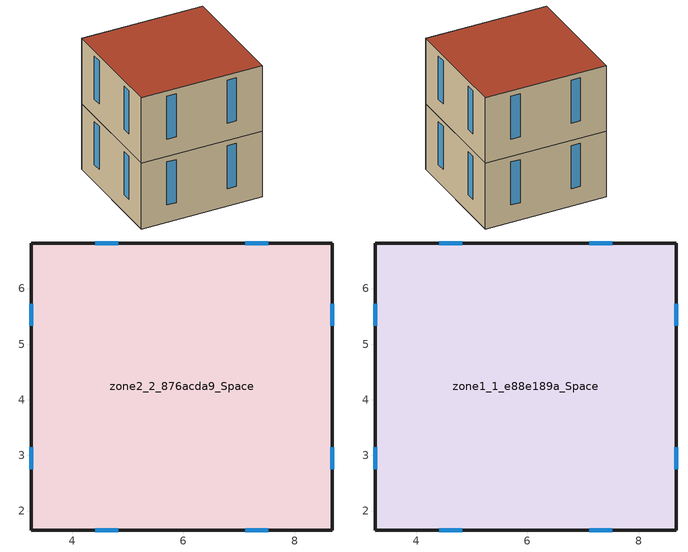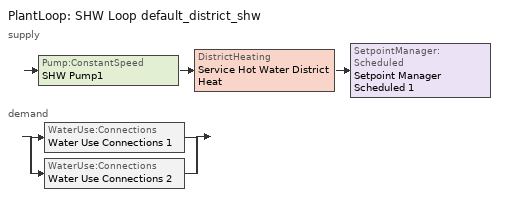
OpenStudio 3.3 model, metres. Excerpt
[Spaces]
zone2_2_876acda9_Space
 floor ground: 8.67,6.82 8.67,1.66 3.26,1.66 3.26,6.82 z0
 wall outside: 3.26,6.82 3.26,1.66 8.67,1.66 8.67,6.82 3.26,6.82 z0:3.05
 window: 3.26,5.73 3.26,5.33 / 3.26,3.15 3.26,2.75 / 4.41,1.66 4.82,1.66 / 7.11,1.66 7.53,1.66 / 8.67,2.75 8.67,3.15 / 8.67,5.33 8.67,5.73 / 7.53,6.82 7.11,6.82 / 4.82,6.82 4.41,6.82 z0.8:2.8
 ceiling adiabatic (Generic Interior Ceiling): 3.26,6.82 3.26,1.66 8.67,1.66 8.67,6.82 z3.05
zone1_1_e88e189a_Space
 floor adiabatic (Generic Interior Floor): 8.67,6.82 8.67,1.66 3.26,1.66 3.26,6.82 z3.05
 wall outside: 3.26,6.82 3.26,1.66 8.67,1.66 8.67,6.82 3.26,6.82 z3.05:6.1
 window: 3.26,5.73 3.26,5.33 / 3.26,3.15 3.26,2.75 / 4.41,1.66 4.82,1.66 / 7.11,1.66 7.53,1.66 / 8.67,2.75 8.67,3.15 / 8.67,5.33 8.67,5.73 / 7.53,6.82 7.11,6.82 / 4.82,6.82 4.41,6.82 z3.85:5.85
 roof outside: 3.26,6.82 3.26,1.66 8.67,1.66 8.67,6.82 z6.1
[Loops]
PlantLoop 'SHW Loop default_district_shw'
 supply: Pump:ConstantSpeed 'SHW Pump1' > DistrictHeating 'Service Hot Water District Heat' > SetpointManager:Scheduled 'Setpoint Manager Scheduled 1'
 demand: split
  | WaterUse:Connections 'Water Use Connections 1'
  | WaterUse:Connections 'Water Use Connections 2'
[Building]
Building 1: North Axis {deg}=0; Default Construction Set=Default Generic Construction Set; Standards Building Type=MediumOffice
[Site]
Site 1: Terrain=City
[SizingPeriod:DesignDay] Barometric Pressure {Pa}=99868; Day of Month=21
Name | Maximum Dry-Bulb Temperature {C} | Daily Dry-Bulb Temperature Range {deltaC} | Wind Speed {m/s} | Wind Direction {deg} | Sky Clearness | Month | Day Type | Humidity Condition Type | Wetbulb or DewPoint at Maximum Dry-Bulb {C} | Solar Model Indicator | ASHRAE Clear Sky Optical Depth for Beam Irradiance | ASHRAE Clear Sky Optical Depth for Diffuse Irradiance | Enthalpy at Maximum Dry-Bulb {J/kg}
Seattle Seattle Tacoma Intl A Ann Htg 99.6% Condns DB | -4.2 | 0 | 4.3 | 20 | 0 | 12 | WinterDesignDay | Wetbulb | -4.2 | ASHRAEClearSky
Seattle Seattle Tacoma Intl A Ann Hum_n 99.6% Condns DP=>MCDB | -0.4 | 0 | 4.3 | 20 | 0 | 12 | WinterDesignDay | Dewpoint | -13 | ASHRAEClearSky
Seattle Seattle Tacoma Intl A Ann Htg Wind 99.6% Condns WS=>MCDB | 5.6 | 0 | 12.1 | 20 | 0 | 12 | WinterDesignDay | Wetbulb | 5.6 | ASHRAEClearSky
Seattle Seattle Tacoma Intl A Ann Clg .4% Condns DB=>MWB | 29.4 | 10.4 | 4.2 | 350 |  | 8 | SummerDesignDay | Wetbulb | 18.3 | ASHRAETau | 0.352 | 2.561
Seattle Seattle Tacoma Intl A Ann Clg .4% Condns WB=>MDB | 27.9 | 10.4 | 4.2 | 350 |  | 8 | SummerDesignDay | Wetbulb | 19.2 | ASHRAETau | 0.352 | 2.561
Seattle Seattle Tacoma Intl A Ann Clg .4% Condns DP=>MDB | 20.8 | 10.4 | 4.2 | 350 |  | 8 | SummerDesignDay | Dewpoint | 15.9 | ASHRAETau | 0.352 | 2.561
Seattle Seattle Tacoma Intl A Ann Clg .4% Condns Enth=>MDB | 28.2 | 10.4 | 4.2 | 350 |  | 8 | SummerDesignDay | Enthalpy | 23 | ASHRAETau | 0.352 | 2.561 | 54700
[Site:WaterMainsTemperature]
Calculation Method=Correlation; Annual Average Outdoor Air Temperature {C}=12.6; Maximum Difference In Monthly Average Outdoor Air Temperatures {deltaC}=4
[Material]
Name | Roughness | Thickness {m} | Conductivity {W/m-K} | Density {kg/m3} | Specific Heat {J/kg-K} | Thermal Absorptance | Solar Absorptance | Visible Absorptance
Generic Roof Membrane | MediumRough | 0.01 | 0.16 | 1120 | 1460 | 0.9 | 0.65 | 0.65
Generic Acoustic Tile | MediumSmooth | 0.02 | 0.06 | 368 | 590 | 0.9 | 0.2 | 0.2
Generic 25mm Wood | MediumSmooth | 0.0254 | 0.15 | 608 | 1630 | 0.9 | 0.5 | 0.5
Generic HW Concrete | MediumRough | 0.2 | 1.95 | 2240 | 900 | 0.9 | 0.8 | 0.8
Generic Gypsum Board | MediumSmooth | 0.0127 | 0.16 | 800 | 1090 | 0.9 | 0.5 | 0.5
Generic Wall Air Gap | Smooth | 0.1 | 0.667 | 1.28 | 1000 | 0.9 | 0.7 | 0.7
Generic Ceiling Air Gap | Smooth | 0.1 | 0.556 | 1.28 | 1000 | 0.9 | 0.7 | 0.7
Generic Brick | MediumRough | 0.1 | 0.9 | 1920 | 790 | 0.9 | 0.65 | 0.65
Generic 50mm Insulation; Generic 25mm Insulation | MediumRough | 0.05 | 0.03 | 43 | 1210 | 0.9 | 0.7 | 0.7
Generic Painted Metal | Smooth | 0.0015 | 45 | 7690 | 410 | 0.9 | 0.5 | 0.5
Generic LW Concrete | MediumRough | 0.1 | 0.53 | 1280 | 840 | 0.9 | 0.8 | 0.8
Material 1 | Smooth | 0.1 | 0.1 | 0.1 | 100 |  | 0.65 | 0.65
[WindowMaterial:Gas]
Generic Window Air Gap: Gas Type=Air; Thickness {m}=0.0127
[WindowMaterial:Glazing] Optical Data Type=SpectralAverage; Thickness {m}=0.006; Infrared Transmittance at Normal Incidence=0; Front Side Infrared Hemispherical Emissivity=0.84; Conductivity {W/m-K}=1; Dirt Correction Factor for Solar and Visible Transmittance=1; Solar Diffusing=No
Name | Solar Transmittance at Normal Incidence | Front Side Solar Reflectance at Normal Incidence | Back Side Solar Reflectance at Normal Incidence | Visible Transmittance at Normal Incidence | Front Side Visible Reflectance at Normal Incidence | Back Side Visible Reflectance at Normal Incidence | Back Side Infrared Hemispherical Emissivity
Generic Low-e Glass | 0.45 | 0.36 | 0.36 | 0.71 | 0.21 | 0.21 | 0.047
Generic Clear Glass | 0.77 | 0.07 | 0.07 | 0.88 | 0.08 | 0.08 | 0.84
[Construction]
Generic Interior Door: Generic 25mm Wood
Generic Single Pane: Generic Clear Glass
Generic Shade: Material 1
Generic Interior Ceiling: Generic LW Concrete, Generic Ceiling Air Gap, Generic Acoustic Tile
Generic Interior Wall: Generic Gypsum Board, Generic Wall Air Gap, Generic Gypsum Board
Generic Exposed Floor: Generic Painted Metal, Generic Ceiling Air Gap, Generic 50mm Insulation, Generic LW Concrete
Generic Interior Floor: Generic Acoustic Tile, Generic Ceiling Air Gap, Generic LW Concrete
Generic Ground Slab: Generic 50mm Insulation, Generic HW Concrete
Generic Roof: Generic Roof Membrane, Generic 50mm Insulation, Generic LW Concrete, Generic Ceiling Air Gap, Generic Acoustic Tile
Generic Exterior Wall: Generic Brick, Generic LW Concrete, Generic 50mm Insulation, Generic Wall Air Gap, Generic Gypsum Board
Generic Underground Wall: Generic 50mm Insulation, Generic HW Concrete, Generic Wall Air Gap, Generic Gypsum Board
Generic Underground Roof: Generic 50mm Insulation, Generic HW Concrete, Generic Ceiling Air Gap, Generic Acoustic Tile
Generic Double Pane: Generic Low-e Glass, Generic Window Air Gap, Generic Clear Glass
Generic Exterior Door: Generic Painted Metal, Generic 25mm Insulation, Generic Painted Metal
[Construction:AirBoundary]
Generic Air Boundary: None, 0
[DefaultConstructionSet]
Default Generic Construction Set: Default Exterior Surface Constructions=Default Surface Constructions 2; Default Interior Surface Constructions=Default Surface Constructions 1; Default Ground Contact Surface Constructions=Default Surface Constructions 3; Default Exterior SubSurface Constructions=Default Sub Surface Constructions 2; Default Interior SubSurface Constructions=Default Sub Surface Constructions 1; Interior Partition Construction=Generic Air Boundary; Space Shading Construction=Generic Shade; Adiabatic Surface Construction=Generic Interior Wall
[DefaultSurfaceConstructions]
Name | Floor Construction | Wall Construction | Roof Ceiling Construction
Default Surface Constructions 1 | Generic Interior Floor | Generic Interior Wall | Generic Interior Ceiling
Default Surface Constructions 2 | Generic Exposed Floor | Generic Exterior Wall | Generic Roof
Default Surface Constructions 3 | Generic Ground Slab | Generic Underground Wall | Generic Underground Roof
[DefaultSubSurfaceConstructions]
Name | Fixed Window Construction | Operable Window Construction | Door Construction | Glass Door Construction | Overhead Door Construction | Skylight Construction
Default Sub Surface Constructions 1 | Generic Single Pane | Generic Single Pane | Generic Interior Door | Generic Single Pane
Default Sub Surface Constructions 2 | Generic Double Pane | Generic Double Pane | Generic Exterior Door | Generic Double Pane | Generic Exterior Door | Generic Double Pane
[SpaceType]
2019::MidriseApartment::Apartment: Design Specification Outdoor Air Object=2019::MidriseApartment::Apartment_Ventilation
[People:Definition]
2019::MidriseApartment::Apartment_People: Number of People Calculation Method=People/Area; People per Space Floor Area {person/m2}=0.0283091; Fraction Radiant=0.3; Sensible Heat Fraction=Autocalculate
[People]
2019::MidriseApartment::Apartment_People: People Definition=2019::MidriseApartment::Apartment_People; Space or SpaceType=2019::MidriseApartment::Apartment; Number of People Schedule=ApartmentMidRise OCC_APT_SCH; Activity Level Schedule=ApartmentMidRise Activity Schedule; Multiplier=1
[Lights:Definition]
2019::MidriseApartment::Apartment_Lighting: Design Level Calculation Method=Watts/Area; Watts per Space Floor Area {W/m2}=6.45834; Fraction Radiant=0.6; Fraction Visible=0.2; Return Air Fraction=0
[Lights]
2019::MidriseApartment::Apartment_Lighting: Lights Definition=2019::MidriseApartment::Apartment_Lighting; Space or SpaceType=2019::MidriseApartment::Apartment; Schedule=ApartmentMidRise LTG_APT_SCH; Fraction Replaceable=1
[ElectricEquipment:Definition]
2019::MidriseApartment::Apartment_Electric: Design Level Calculation Method=Watts/Area; Watts per Space Floor Area {W/m2}=6.66999; Fraction Latent=0; Fraction Radiant=0.5; Fraction Lost=0
[ElectricEquipment]
2019::MidriseApartment::Apartment_Electric: Electric Equipment Definition=2019::MidriseApartment::Apartment_Electric; Space or SpaceType=2019::MidriseApartment::Apartment; Schedule=ApartmentMidRise EQP_APT_SCH
[SpaceInfiltration:DesignFlowRate]
2019::MidriseApartment::Apartment_Infiltration: Space or SpaceType=2019::MidriseApartment::Apartment; Schedule=ApartmentMidRise INF_APT_SCH; Design Flow Rate Calculation Method=Flow/ExteriorArea; Flow per Exterior Surface Area {m3/s-m2}=0.00056896; Constant Term Coefficient=1; Temperature Term Coefficient=0; Velocity Term Coefficient=0
[DesignSpecification:OutdoorAir]
2019::MidriseApartment::Apartment_Ventilation: Outdoor Air Flow Rate {m3/s}=0; Outdoor Air Flow Air Changes per Hour {1/hr}=0.35
[Space] Space Type=2019::MidriseApartment::Apartment
Name | Building Story | Thermal Zone
zone2_2_876acda9_Space | Floor1 | zone2_2_876acda9
zone1_1_e88e189a_Space | Floor2 | zone1_1_e88e189a
[ThermalZone] Ceiling Height {m}=3.05; Volume {m3}=85.1179; Fraction of Zone Controlled by Primary Daylighting Control=1; Use Ideal Air Loads=No
Name | Primary Daylighting Control | Thermostat
zone2_2_876acda9 | zone2_2_876acda9_Space_Daylighting | Thermostat Setpoint Dual Setpoint 1
zone1_1_e88e189a | zone1_1_e88e189a_Space_Daylighting | Thermostat Setpoint Dual Setpoint 2
[Sizing:Zone] Zone Cooling Design Supply Air Temperature Input Method=SupplyAirTemperature; Zone Cooling Design Supply Air Temperature {C}=14; Zone Cooling Design Supply Air Temperature Difference {deltaC}=11.11; Zone Heating Design Supply Air Temperature Input Method=SupplyAirTemperature; Zone Heating Design Supply Air Temperature {C}=40; Zone Heating Design Supply Air Temperature Difference {deltaC}=11.11; Zone Cooling Design Supply Air Humidity Ratio {kg-H2O/kg-air}=0.0085; Zone Heating Design Supply Air Humidity Ratio {kg-H2O/kg-air}=0.008; Cooling Design Air Flow Method=DesignDay; Heating Design Air Flow Method=DesignDay; Account for Dedicated Outdoor Air System=No; Dedicated Outdoor Air System Control Strategy=NeutralSupplyAir; Dedicated Outdoor Air Low Setpoint Temperature for Design {C}=autosize; Dedicated Outdoor Air High Setpoint Temperature for Design {C}=autosize
zone2_2_876acda9; zone1_1_e88e189a
[Zone equipment]
zone2_2_876acda9: zone2_2_876acda9 Ideal Loads Air System
zone1_1_e88e189a: zone1_1_e88e189a Ideal Loads Air System
[BuildingStory]
Floor1; Floor2
[Daylighting:Control] Position X-Coordinate {m}=5.96894; Position Y-Coordinate {m}=4.23976; Illuminance Setpoint {lux}=300; Lighting Control Type=Continuous; Minimum Input Power Fraction for Continuous Dimming Control=0.3; Minimum Light Output Fraction for Continuous Dimming Control=0.2
Name | Space | Position Z-Coordinate {m}
zone2_2_876acda9_Space_Daylighting | zone2_2_876acda9_Space | 0.8
zone1_1_e88e189a_Space_Daylighting | zone1_1_e88e189a_Space | 3.85
[WaterUse:Equipment:Definition] Peak Flow Rate {m3/s}=1.15706e-06; Target Temperature Schedule=60.0C Hot Water; Sensible Fraction Schedule=0.2 Hot Water Sensible Fraction; Latent Fraction Schedule=0.05 Hot Water Latent Fraction
2019::MidriseApartment::Apartment_SHW..zone2_2_876acda9; 2019::MidriseApartment::Apartment_SHW..zone1_1_e88e189a
[WaterUse:Equipment] Flow Rate Fraction Schedule=ApartmentMidRise APT_DHW_SCH
Name | Water Use Equipment Definition | Space
2019::MidriseApartment::Apartment_SHW..zone2_2_876acda9 | 2019::MidriseApartment::Apartment_SHW..zone2_2_876acda9 | zone2_2_876acda9_Space
2019::MidriseApartment::Apartment_SHW..zone1_1_e88e189a | 2019::MidriseApartment::Apartment_SHW..zone1_1_e88e189a | zone1_1_e88e189a_Space
[WaterUse:Connections] Hot Water Supply Temperature Schedule=60.0C Hot Water; Drain Water Heat Exchanger Type=None; Drain Water Heat Exchanger Destination=Plant
Name | Water Use Equipment Name 1
Water Use Connections 1 | 2019::MidriseApartment::Apartment_SHW..zone2_2_876acda9
Water Use Connections 2 | 2019::MidriseApartment::Apartment_SHW..zone1_1_e88e189a
[ThermostatSetpoint:DualSetpoint] Heating Setpoint Temperature Schedule=ApartmentMidRise HTGSETP_APT_SCH; Cooling Setpoint Temperature Schedule=ApartmentMidRise CLGSETP_APT_SCH
Thermostat Setpoint Dual Setpoint 1; Thermostat Setpoint Dual Setpoint 2
[ZoneHVAC:IdealLoadsAirSystem] Maximum Heating Supply Air Temperature {C}=50; Minimum Cooling Supply Air Temperature {C}=13; Heating Limit=LimitCapacity; Maximum Sensible Heating Capacity {W}=autosize; Cooling Limit=LimitFlowRateAndCapacity; Maximum Cooling Air Flow Rate {m3/s}=autosize; Maximum Total Cooling Capacity {W}=autosize; Demand Controlled Ventilation Type=None; Outdoor Air Economizer Type=DifferentialDryBulb; Sensible Heat Recovery Effectiveness=0; Latent Heat Recovery Effectiveness=0
zone2_2_876acda9 Ideal Loads Air System; zone1_1_e88e189a Ideal Loads Air System
[PlantLoop]
SHW Loop default_district_shw: Glycol Concentration=0; Maximum Loop Temperature {C}=60; Minimum Loop Temperature {C}=10; Plant Loop Volume {m3}=Autocalculate; Load Distribution Scheme=Optimal
[Sizing:Plant]
SHW Loop default_district_shw: Loop Type=Heating; Design Loop Exit Temperature {C}=60; Loop Design Temperature Difference {deltaC}=5; Sizing Option=NonCoincident; Zone Timesteps in Averaging Window=1; Coincident Sizing Factor Mode=None
[SetpointManager:Scheduled]
Setpoint Manager Scheduled 1: Control Variable=Temperature; Schedule=60C Hot Water
[Pump:ConstantSpeed]
SHW Pump1: Rated Flow Rate {m3/s}=autosize; Rated Pump Head {Pa}=29891; Rated Power Consumption {W}=autosize; Motor Efficiency=0.9; Fraction of Motor Inefficiencies to Fluid Stream=0; Pump Control Type=Intermittent; Design Power Sizing Method=PowerPerFlowPerPressure; Design Electric Power per Unit Flow Rate {W/(m3/s)}=348701.1; Design Shaft Power per Unit Flow Rate per Unit Head {W-s/m3-Pa}=1.28205
[DistrictHeating]
Service Hot Water District Heat: Nominal Capacity {W}=1000000
[Schedule:Ruleset]
Name | Default Day Schedule | Summer Design Day Schedule | Winter Design Day Schedule
ApartmentMidRise HTGSETP_APT_SCH | ApartmentMidRise HTGSETP_APT_SCH_Default | ApartmentMidRise HTGSETP_APT_SCH_SmrDsn 1 | ApartmentMidRise HTGSETP_APT_SCH_WntrDsn 1
ApartmentMidRise OCC_APT_SCH | ApartmentMidRise OCC_APT_SCH_Default | ApartmentMidRise OCC_APT_SCH_SmrDsn 1 | ApartmentMidRise OCC_APT_SCH_WntrDsn 1
ApartmentMidRise EQP_APT_SCH | ApartmentMidRise EQP_APT_SCH_Default | ApartmentMidRise EQP_APT_SCH_SmrDsn 1 | ApartmentMidRise EQP_APT_SCH_WntrDsn 1
ApartmentMidRise INF_APT_SCH | ApartmentMidRise INF_APT_SCH_Default | ApartmentMidRise INF_APT_SCH_SmrDsn 1 | ApartmentMidRise INF_APT_SCH_WntrDsn 1
ApartmentMidRise APT_DHW_SCH | ApartmentMidRise APT_DHW_SCH_Default | ApartmentMidRise APT_DHW_SCH_SmrDsn 1 | ApartmentMidRise APT_DHW_SCH_WntrDsn 1
ApartmentMidRise CLGSETP_APT_SCH | ApartmentMidRise CLGSETP_APT_SCH_Default | ApartmentMidRise CLGSETP_APT_SCH_SmrDsn 1 | ApartmentMidRise CLGSETP_APT_SCH_WntrDsn 1
ApartmentMidRise LTG_APT_SCH | ApartmentMidRise LTG_APT_SCH_Default | ApartmentMidRise LTG_APT_SCH_SmrDsn 1 | ApartmentMidRise LTG_APT_SCH_WntrDsn 1
ApartmentMidRise Activity Schedule | ApartmentMidRise Activity Schedule_Default | ApartmentMidRise Activity Schedule_SmrDsn 1 | ApartmentMidRise Activity Schedule_WntrDsn 1
60.0C Hot Water | Schedule Day 1
0.2 Hot Water Sensible Fraction | Schedule Day 2
0.05 Hot Water Latent Fraction | Schedule Day 3
60C Hot Water | Schedule Day 4
[Schedule:Day]
ApartmentMidRise HTGSETP_APT_SCH_Default; ApartmentMidRise HTGSETP_APT_SCH_SmrDsn 1; ApartmentMidRise HTGSETP_APT_SCH_WntrDsn 1: 24, 0, 21.7
ApartmentMidRise OCC_APT_SCH_Default; ApartmentMidRise OCC_APT_SCH_SmrDsn 1; ApartmentMidRise OCC_APT_SCH_WntrDsn 1: 7, 0, 1, 8, 0, 0.85, 9, 0, 0.39, 16, 0, 0.25, 17, 0, 0.3, 18, 0, 0.52, 21, 0, 0.87, 24, 0, 1
ApartmentMidRise EQP_APT_SCH_Default; ApartmentMidRise EQP_APT_SCH_SmrDsn 1; ApartmentMidRise EQP_APT_SCH_WntrDsn 1: 1, 0, 0.45, 2, 0, 0.41, 3, 0, 0.39, 5, 0, 0.38, 6, 0, 0.43, 7, 0, 0.54, 8, 0, 0.65, 9, 0, 0.66, 10, 0, 0.67, 11, 0, 0.69, 12, 0, 0.7, 13, 0, 0.69, 14, 0, 0.66, 15, 0, 0.65, 16, 0, 0.68, 17, 0, 0.8, 19, 0, 1, 20, 0, 0.93, 21, 0, 0.89, 22, 0, 0.85, 23, 0, 0.71, 24, 0, 0.58
ApartmentMidRise INF_APT_SCH_Default; ApartmentMidRise INF_APT_SCH_SmrDsn 1; ApartmentMidRise INF_APT_SCH_WntrDsn 1: 24, 0, 1
ApartmentMidRise APT_DHW_SCH_Default; ApartmentMidRise APT_DHW_SCH_SmrDsn 1; ApartmentMidRise APT_DHW_SCH_WntrDsn 1: 1, 0, 0.08, 2, 0, 0.04, 4, 0, 0.01, 5, 0, 0.04, 6, 0, 0.27, 7, 0, 0.94, 8, 0, 1, 9, 0, 0.96, 10, 0, 0.84, 11, 0, 0.76, 12, 0, 0.61, 13, 0, 0.53, 14, 0, 0.47, 15, 0, 0.41, 16, 0, 0.47, 17, 0, 0.55, 18, 0, 0.73, 19, 0, 0.86, 20, 0, 0.82, 21, 0, 0.75, 22, 0, 0.61, 23, 0, 0.53, 24, 0, 0.29
ApartmentMidRise CLGSETP_APT_SCH_Default; ApartmentMidRise CLGSETP_APT_SCH_SmrDsn 1; ApartmentMidRise CLGSETP_APT_SCH_WntrDsn 1: 24, 0, 24.4
ApartmentMidRise LTG_APT_SCH_Default; ApartmentMidRise LTG_APT_SCH_SmrDsn 1; ApartmentMidRise LTG_APT_SCH_WntrDsn 1: 4, 0, 0.011316, 5, 0, 0.0339481, 6, 0, 0.0735542, 7, 0, 0.0792122, 8, 0, 0.0735542, 9, 0, 0.0339481, 15, 0, 0.0226321, 16, 0, 0.0396061, 17, 0, 0.0792122, 18, 0, 0.11316, 19, 0, 0.152766, 21, 0, 0.181056, 22, 0, 0.124476, 23, 0, 0.0678962, 24, 0, 0.0282901
ApartmentMidRise Activity Schedule_Default; ApartmentMidRise Activity Schedule_SmrDsn 1; ApartmentMidRise Activity Schedule_WntrDsn 1: 24, 0, 95
Schedule Day 1; Schedule Day 4: 24, 0, 60
Schedule Day 2: 24, 0, 0.2
Schedule Day 3: 24, 0, 0.05
